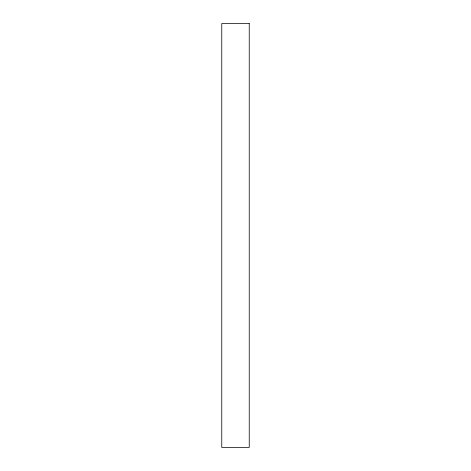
<?xml version="1.0" encoding="UTF-8"?>
<svg xmlns="http://www.w3.org/2000/svg" width="471" height="471" viewBox="0 0 471 471"><rect width="100%" height="100%" fill="white"/><g stroke="black" fill="none" stroke-linecap="round" stroke-linejoin="round"><path stroke-width="0.71" d="M249.236 23.55L221.764 23.55L221.764 447.45L249.236 447.45L249.236 23.55"/></g></svg>
